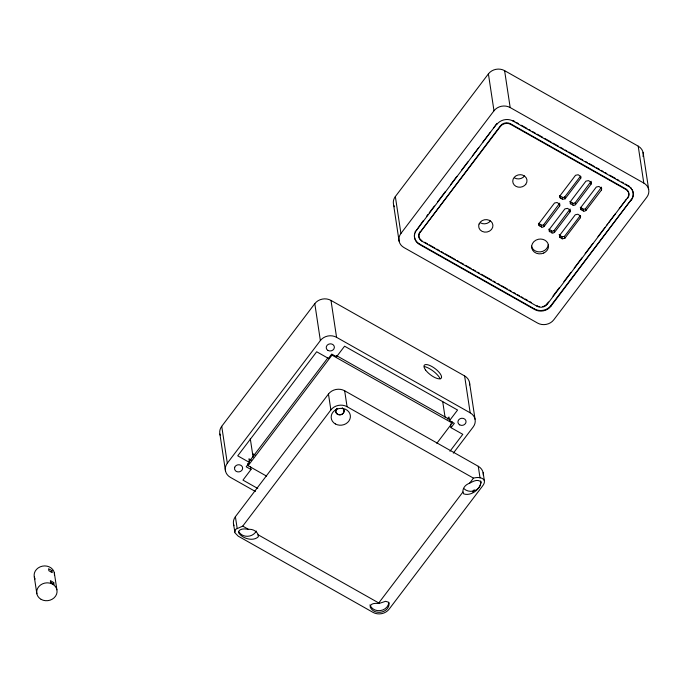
<?xml version="1.0" encoding="UTF-8"?>
<svg xmlns="http://www.w3.org/2000/svg" width="683" height="683" viewBox="0 0 683 683"><rect width="100%" height="100%" fill="white"/><g stroke="black" fill="none" stroke-linecap="round" stroke-linejoin="round"><path stroke-width="1.02" d="M538.417 223.315L542.054 225.373L543.753 224.596L559.719 203.167M559.693 205.959L559.838 204.302L557.115 202.501L554.502 203.022L538.861 223.631L538.716 225.288L542.353 227.345L544.052 226.568L559.693 205.959L559.394 203.986M580.746 178.203L580.891 176.556L578.168 174.746L575.556 175.275L559.915 195.884L559.77 197.541L562.493 199.342L565.106 198.821L580.746 178.203L580.448 176.231L564.807 196.849L563.108 197.618L559.471 195.569M548.808 229.181L552.445 231.238L554.144 230.461L570.1 209.032M570.074 211.824L570.22 210.176L567.505 208.366L564.884 208.896L549.243 229.505L549.106 231.153L552.743 233.21L554.442 232.433L570.074 211.824L569.776 209.852M569.861 201.434L573.498 203.491L575.197 202.714L591.154 181.285M591.128 184.077L591.273 182.421L588.558 180.619L585.937 181.14L570.305 201.75L570.16 203.406L573.797 205.463L575.496 204.687L591.128 184.077L590.829 182.105M580.465 217.698L580.61 216.041L577.886 214.24L575.274 214.761L559.633 235.37L559.488 237.027L562.211 238.828L564.824 238.307L580.465 217.698L580.166 215.726L564.525 236.335L561.913 236.856L559.104 234.636M580.243 207.299L583.88 209.357L585.579 208.58L601.544 187.151M601.518 189.942L601.663 188.295L598.94 186.485L596.327 187.014L580.687 207.623L580.541 209.271L584.178 211.329L585.877 210.552L601.518 189.942L601.219 187.97M52.42 584.264L53.735 582.531L50.371 580.627L50.67 582.599L54.034 584.503L53.735 582.531M51.063 571.808L51.942 570.646L48.57 568.751L48.869 570.723L52.232 572.619L51.942 570.646M399.094 241.184L393.51 204.268A11.679 10.202 -8.6 0 1 395.346 196.55L488.405 73.884A11.679 10.202 -8.6 0 1 504.6 70.648L638.212 146.145A11.679 10.202 -8.6 0 1 643.036 156.518M220.276 435.319A11.679 10.202 -8.6 0 1 221.727 426.312L314.795 303.653A11.679 10.202 -8.6 0 1 330.99 300.409L464.602 375.915A11.679 10.202 -8.6 0 1 469.639 384.956M400.93 233.458L493.988 110.8A11.679 10.202 -8.6 0 1 510.184 107.564L643.796 183.061A11.679 10.202 -8.6 0 1 646.835 197.165L553.768 319.823A11.679 10.202 -8.6 0 1 537.572 323.068L403.96 247.562A11.679 10.202 -8.6 0 1 400.93 233.458L395.346 196.55M255.399 491.487L230.35 477.332A11.679 10.202 -8.6 0 1 227.311 463.219L320.37 340.561A11.679 10.202 -8.6 0 1 336.565 337.325L470.177 412.822A11.679 10.202 -8.6 0 1 473.217 426.926L453.324 453.153M423.443 220.464L416.451 230.359A11.679 10.202 -8.6 0 0 419.49 244.463L534.661 309.544A11.679 10.202 -8.6 0 0 550.857 306.3L631.22 199.709A11.679 10.202 -8.6 0 0 632.108 189.481M426.662 216.221L427.951 214.522M429.24 212.823L434.388 206.044M437.607 201.801L445.325 191.616M450.473 184.837L456.91 176.351M461.418 170.417L467.855 161.931M472.354 155.989L478.792 147.511M482.659 142.423L490.377 132.237M493.596 128.003L496.814 123.76L416.451 230.359M627.617 197.669L547.254 304.268A7.3 6.378 -8.6 0 1 537.128 306.291L421.957 241.21A7.3 6.378 -8.6 0 1 420.062 232.391L500.417 125.8A7.3 6.378 -8.6 0 1 510.543 123.777L625.713 188.85A7.3 6.378 -8.6 0 1 628.104 196.935M420.062 232.391L500.502 126.364A7.3 6.378 -8.6 0 1 510.628 124.34L625.799 189.413A7.3 6.378 -8.6 0 1 627.703 198.232M249.047 461.759L327.831 357.918M251.335 460.163L248.928 458.805L249.483 462.468L246.196 466.805L251.002 469.52L242.96 480.115L257.781 488.49M266.609 476.145L248.117 465.695L331.998 355.126L452.206 423.05L436.838 443.301M233.945 525.697A11.679 10.202 -8.6 0 1 235.396 516.69L328.463 394.031A11.679 10.202 -8.6 0 1 344.659 390.787L478.271 466.293A11.679 10.202 -8.6 0 1 483.308 475.334M234.73 532.117L235.575 529.351L242.738 526.106L330.871 409.945A11.679 10.202 -8.6 0 1 347.066 406.709L473.464 478.134C480.397 476.111 488.43 479.065 482.224 486.45L389.156 609.116A11.679 10.202 -8.6 0 1 372.961 612.352L238.162 536.121L235.037 532.919L233.56 524.407M447.331 419.14L448.97 416.971L449.525 420.634L454.34 423.349L451.045 427.686L462.801 434.328L449.96 451.25M449.525 420.634L457.567 410.031L344.574 346.187L336.54 356.782L331.725 354.067L328.438 358.404L316.681 351.762L237.735 455.826L249.483 462.468M544.308 305.958A7.3 6.378 -8.6 0 0 547.168 303.704L548.458 302.006M552.957 296.072L559.394 287.586M563.902 281.644L570.979 272.321M574.198 268.077L581.925 257.892M585.143 253.658L592.861 243.472M598.009 236.694L605.087 227.362M606.376 225.663L607.665 223.964M608.954 222.265L615.392 213.788M619.25 208.699L626.328 199.368M414.581 233.526A11.679 10.202 -8.6 0 0 419.405 243.899L534.576 308.981A11.679 10.202 -8.6 0 0 550.771 305.736L631.22 199.709M378.903 603.524C376.009 603.302 371.902 602.876 370.237 605.838L370.229 607.067C374.164 615.81 389.208 613.078 389.131 603.294L388.49 602.184L385.605 601.313L378.903 603.524L378.758 602.961L462.954 491.982L462.895 490.898A9.639 8.409 -8.6 0 1 468.316 483.743C471.979 482.266 476.247 478.817 480.234 481.267L480.875 482.369C480.226 489.643 470.57 496.481 463.603 493.818L462.954 491.982M469.494 483.368L473.464 478.134M472.96 491.393L474.241 489.702M248.544 529.385L249.773 529.282A9.639 8.409 -8.6 0 1 257.713 533.764L258.422 536.684C253.214 541.884 242.149 538.571 238.546 532.655L238.555 531.425C240.57 528.147 245.291 528.83 248.544 529.385L242.738 526.106M514.871 121.574L513.01 120.524L513.095 121.087L628.266 186.169A11.679 10.202 -8.6 0 1 631.305 200.273M516.724 122.624L518.585 123.666M521.368 125.245L526.943 128.395M528.796 129.446L530.657 130.496M532.518 131.546L535.301 133.117M537.162 134.167L542.729 137.317M544.59 138.367L551.087 142.038M552.948 143.089L558.523 146.239M560.376 147.289L563.168 148.86M565.02 149.91L566.881 150.96M568.743 152.01L578.953 157.782M580.815 158.832L582.676 159.882M585.459 161.461L587.312 162.511M589.173 163.561L594.748 166.703M596.601 167.753L599.392 169.333M601.245 170.383L603.106 171.433M604.967 172.483L606.82 173.533M609.612 175.104L615.178 178.254M617.039 179.305L618.892 180.355M621.684 181.926L623.536 182.976M625.397 184.026L627.259 185.076M424.655 242.217L427.447 243.797M429.3 244.847L434.875 247.997M436.736 249.039L439.519 250.618M441.38 251.668L443.233 252.719M445.094 253.769L455.313 259.54M457.166 260.59L459.027 261.64M460.88 262.69L463.672 264.261M465.524 265.311L471.099 268.462M472.96 269.512L475.744 271.083M477.605 272.133L479.457 273.183M481.319 274.233L491.529 280.013M493.391 281.055L495.252 282.105M498.035 283.684L499.896 284.734M501.749 285.784L507.324 288.935M509.185 289.985L511.038 291.035M513.829 292.606L515.682 293.656M517.543 294.706L519.396 295.756M521.257 296.806L523.11 297.856M524.971 298.906L527.754 300.477M529.615 301.527L531.476 302.578M336.284 355.484L450.012 419.746M252.497 453.555L255.28 455.117M258.097 534.78L378.758 602.961M51.285 582.59L52.813 583.743M643.087 152.531L648.671 189.447M638.212 146.145L643.796 183.061M628.266 186.169L628.181 185.605A11.679 10.202 -8.6 0 1 629.385 186.382M625.713 188.85L625.799 189.413M585.579 208.58L585.877 210.552M582.966 209.109L583.265 211.081M580.883 207.931L581.182 209.903M575.197 202.714L575.496 204.687M572.576 203.235L572.875 205.207M570.493 202.057L570.792 204.029M564.807 196.849L565.106 198.821M562.194 197.37L562.493 199.342M560.111 196.192L560.41 198.164M564.525 236.335L564.824 238.307M561.913 236.856L562.211 238.828M559.829 235.678L560.12 237.65M554.144 230.461L554.442 232.433M551.523 230.991L551.821 232.963M549.439 229.812L549.738 231.785M543.753 224.596L544.052 226.568M541.141 225.117L541.44 227.089M539.058 223.939L539.357 225.911M550.771 305.736L550.857 306.3M547.168 303.704L547.254 304.268M504.6 70.648L510.184 107.564M510.543 123.777L510.628 124.34M537.128 306.291L537.043 305.728A7.3 6.378 -8.6 0 0 537.862 306.121M534.576 308.981L534.661 309.544M500.417 125.8L500.502 126.364M488.405 73.884L493.988 110.8M469.469 382.292L475.052 419.208M483.137 472.67L484.307 480.38M480.875 482.369L480.67 481.003A9.639 8.409 -8.6 0 1 475.377 490.351A9.639 8.409 -8.6 0 1 463.919 488.644M464.602 375.915L470.177 412.822M478.271 466.293L480.038 477.98M472.995 491.12L473.199 492.486M451.975 421.548L452.206 423.05M450.49 424.023L451.045 427.686M421.957 241.21L421.872 240.647A7.3 6.378 -8.6 0 1 419.977 231.827M419.405 243.899L419.49 244.463M442.686 401.493L445.051 417.134M330.99 300.409L336.565 337.325M344.659 390.787L347.066 406.709M314.795 303.653L320.37 340.561M328.463 394.031L330.871 409.945M250.268 438.58L253.111 457.354M250.584 466.771L251.002 469.52M247.775 463.441L248.117 465.695M221.727 426.312L227.311 463.219M235.396 516.69L237.172 528.377M219.892 434.029L225.475 470.946M54.333 572.875L56.894 589.779M34.295 576.879L36.848 593.783M35.123 579.073A10.219 8.922 -8.6 0 1 42.44 566.147A10.219 8.922 -8.6 0 1 54.478 575.197M394.458 206.77A11.679 10.202 -8.6 0 1 393.886 205.549M548.21 244.762A8.469 7.393 -8.6 0 1 540.253 251.882A8.469 7.393 -8.6 0 1 531.485 246.153M524.518 175.983A7.154 6.249 -8.6 0 1 514.598 177.964M490.437 220.899A7.154 6.249 -8.6 0 1 480.516 222.88M496.9 124.323A11.679 10.202 -8.6 0 1 505.881 119.568L507.401 119.525A11.679 10.202 -8.6 0 1 513.095 121.087M414.991 232.22A11.679 10.202 -8.6 0 1 415.588 230.974M630.452 187.304A11.679 10.202 -8.6 0 1 631.365 188.337M543.42 306.3A7.3 6.378 -8.6 0 1 542.498 306.539M539.655 306.616A7.3 6.378 -8.6 0 1 538.742 306.419M424.493 366.566A12.576 4.568 37.2 0 1 440.228 378.826M342.32 408.007A4.243 3.705 -8.6 0 1 343.207 413.394A4.243 3.705 -8.6 0 1 336.975 413.915A4.243 3.705 -8.6 0 1 337.18 408.434M342.234 408.127A4.089 3.569 -8.6 0 1 343.088 413.317A4.089 3.569 -8.6 0 1 337.086 413.821A4.089 3.569 -8.6 0 1 337.282 408.536M388.823 602.577A9.639 8.409 -8.6 0 1 380.183 610.628A9.639 8.409 -8.6 0 1 369.981 604.865M256.304 531.024A9.639 8.409 -8.6 0 1 247.656 536.292A9.639 8.409 -8.6 0 1 238.888 531.809M234.704 467.283L234.542 469.136L235.456 470.775A4.089 3.569 -8.6 0 0 241.705 470.493A4.089 3.569 -8.6 0 0 240.553 465.14A4.089 3.569 -8.6 0 0 234.704 467.283M479.073 224.041L478.689 225.655A7.154 6.249 -8.6 0 0 487.124 231.998A7.154 6.249 -8.6 0 0 492.238 222.948L491.222 221.616A7.154 6.249 -8.6 0 0 479.073 224.041M525.773 184.299L524.527 185.554A7.154 6.249 -8.6 0 1 513.095 183.155A7.154 6.249 -8.6 0 1 520.429 174.703L522.247 174.976A7.154 6.249 -8.6 0 1 525.773 184.299M543.745 253.017L541.645 253.692A8.469 7.393 -8.6 0 1 531.784 248.125A8.469 7.393 -8.6 0 1 538.528 239.229L540.731 239.05A8.469 7.393 -8.6 0 1 548.389 244.804A8.469 7.393 -8.6 0 1 543.745 253.017M41.117 599.367A10.219 8.922 -8.6 0 0 57.039 592.101A10.219 8.922 -8.6 0 0 42.466 583.871A10.219 8.922 -8.6 0 0 41.117 599.367M459.676 424.852A4.089 3.569 -8.6 0 0 466.045 421.949A4.089 3.569 -8.6 0 0 460.222 418.653A4.089 3.569 -8.6 0 0 459.676 424.852M327.994 350.439A4.089 3.569 -8.6 0 0 334.363 347.536A4.089 3.569 -8.6 0 0 328.532 344.241A4.089 3.569 -8.6 0 0 327.994 350.439M425.56 369.99A10.663 3.867 37.2 0 0 440.757 378.578A10.663 3.867 37.2 0 0 431.989 366.566A10.663 3.867 37.2 0 0 425.56 369.99M335.362 423.947A9.639 8.409 -8.6 0 0 350.37 417.1A9.639 8.409 -8.6 0 0 336.634 409.33A9.639 8.409 -8.6 0 0 335.362 423.947"/></g></svg>
